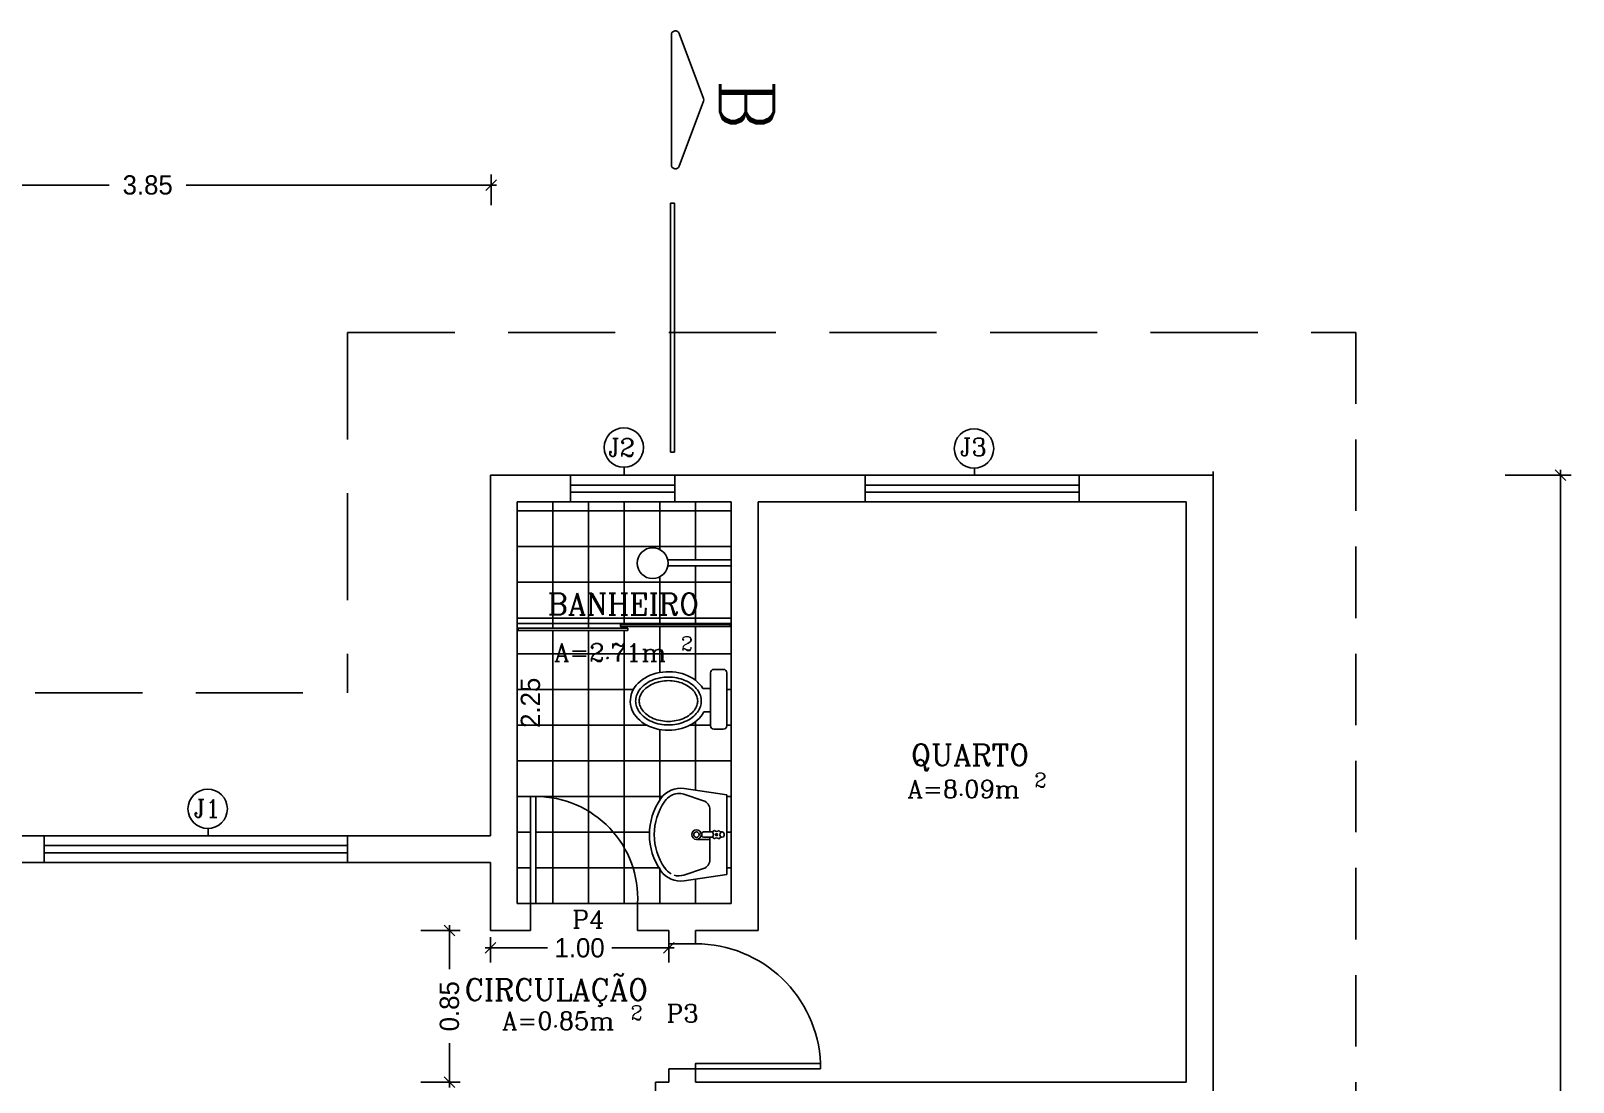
# Model space of a CAD drawing. Extents: x 11.2 to 102.3, y 40.3 to 127.2.
# Drawn here: x 49.22 to 57.86, y 64.8 to 70.69 of the extents above; entities that cross this region are included whole.
import ezdxf

# ---------------------------------------------------------------- set-up
doc = ezdxf.new("R2010")
doc.units = 0
doc.header["$LTSCALE"] = 8
doc.linetypes.add('DASHED2', pattern=[0.375, 0.25, -0.125])
doc.layers.get('0').update_dxf_attribs({"linetype": 'CONTINUOUS'})
doc.layers.get('DEFPOINTS').update_dxf_attribs({"linetype": 'CONTINUOUS'})
for name, color, linetype in [('COBERTURA', 7, 'CONTINUOUS'), ('COTAS', 244, 'CONTINUOUS'), ('EQUIPAMENTOS', 1, 'CONTINUOUS'), ('ESQUADRIAS', 244, 'CONTINUOUS'), ('PAREDE', 7, 'CONTINUOUS'), ('PISO', 30, 'CONTINUOUS'), ('TEXTO', 1, 'CONTINUOUS')]:
    doc.layers.add(name, color=color, linetype=linetype)
doc.styles.add('ROMANC', font='ROMANC.SHX')
doc.dimstyles.get("Standard").update_dxf_attribs({"dimtxt": 0.18, "dimasz": 0.18, "dimexe": 0.18, "dimexo": 0.0625, "dimgap": 0.09, "dimtad": 0, "dimtih": 1, "dimtoh": 1, "dimdec": 4, "dimzin": 0, "dimtxsty": 'STANDARD', "dimcen": 0.09, "dimazin": 3, "dimtfac": 1, "dimtdec": 4, "dimtofl": 0, "dimtmove": 0, "dimatfit": 3, "dimtolj": 1, "dimtzin": 0})

# ---------------------------------------------------------------- blocks, each defined once
blk = doc.blocks.new('_OBLIQUE')
at = {"color": 0, "linetype": 'BYBLOCK'}
blk.add_line((-0.5, -0.5), (0.5, 0.5), dxfattribs=at)
blk = doc.blocks.new('*D113')
at = {"color": 244, "linetype": 'BYBLOCK'}
for p, q in [((35.0694, 68.2022), (35.4404, 68.2022)), ((35.3804, 68.2322), (35.3804, 59.9792)), ((35.3804, 51.2222), (35.3804, 59.4752)), ((35.0694, 51.2522), (35.4404, 51.2522))]:
    blk.add_line(p, q, dxfattribs=at)
at = {"layer": 'DEFPOINTS', "color": 0, "linetype": 'BYBLOCK'}
for p in [(34.2294, 68.2022), (34.2294, 51.2522), (35.3804, 51.2522)]:
    blk.add_point(p, dxfattribs=at)
at = {"color": 244, "linetype": 'BYBLOCK', "xscale": 0.06, "yscale": 0.06, "zscale": 0.06}
for p, rotation in [((35.3804, 68.2022), 90), ((35.3804, 51.2522), 270)]:
    blk.add_blockref('_OBLIQUE', p, dxfattribs=dict(at, rotation=rotation))
at = {"color": 30, "linetype": 'BYBLOCK', "insert": (35.3804, 59.7272), "char_height": 0.108, "attachment_point": 5, "rotation": 90}
blk.add_mtext('\\A1;16.95', dxfattribs=at)
blk = doc.blocks.new('*D119')
at = {"color": 244, "linetype": 'BYBLOCK'}
for p, q in [((25.5383, 66.2069), (25.5383, 66.3801)), ((29.3883, 66.2069), (29.3883, 66.3801)), ((25.5083, 66.3201), (27.2473, 66.3201)), ((29.4183, 66.3201), (27.6793, 66.3201))]:
    blk.add_line(p, q, dxfattribs=at)
at = {"layer": 'DEFPOINTS', "color": 0, "linetype": 'BYBLOCK'}
for p in [(29.3883, 66.3201), (25.5383, 65.3669), (29.3883, 65.3669)]:
    blk.add_point(p, dxfattribs=at)
at = {"color": 244, "linetype": 'BYBLOCK', "xscale": 0.06, "yscale": 0.06, "zscale": 0.06, "rotation": 180}
blk.add_blockref('_OBLIQUE', (25.5383, 66.3201), dxfattribs=at)
at = {"color": 244, "linetype": 'BYBLOCK', "xscale": 0.06, "yscale": 0.06, "zscale": 0.06}
blk.add_blockref('_OBLIQUE', (29.3883, 66.3201), dxfattribs=at)
at = {"color": 30, "linetype": 'BYBLOCK', "insert": (27.4633, 66.3201), "char_height": 0.108, "attachment_point": 5}
blk.add_mtext('\\A1;3.85', dxfattribs=at)
blk = doc.blocks.new('*D115')
at = {"layer": 'DEFPOINTS', "color": 0, "linetype": 'BYBLOCK'}
for p in [(29.2772, 66.0322), (29.2772, 61.9522), (29.2772, 61.9522)]:
    blk.add_point(p, dxfattribs=at)
at = {"color": 30, "linetype": 'BYBLOCK', "insert": (29.2772, 63.9922), "char_height": 0.108, "attachment_point": 5, "rotation": 90}
blk.add_mtext('\\A1;4.08', dxfattribs=at)
blk = doc.blocks.new('*D84')
at = {"color": 244, "linetype": 'BYBLOCK'}
for p, q in [((28.9945, 65.6522), (29.2145, 65.6522)), ((29.1545, 65.6822), (29.1545, 65.4342)), ((29.1545, 64.7722), (29.1545, 65.0202)), ((28.9945, 64.8022), (29.2145, 64.8022))]:
    blk.add_line(p, q, dxfattribs=at)
at = {"layer": 'DEFPOINTS', "color": 0, "linetype": 'BYBLOCK'}
for p in [(28.1545, 65.6522), (28.1545, 64.8022), (29.1545, 64.8022)]:
    blk.add_point(p, dxfattribs=at)
at = {"color": 244, "linetype": 'BYBLOCK', "xscale": 0.06, "yscale": 0.06, "zscale": 0.06}
for p, rotation in [((29.1545, 65.6522), 90), ((29.1545, 64.8022), 270)]:
    blk.add_blockref('_OBLIQUE', p, dxfattribs=dict(at, rotation=rotation))
at = {"color": 30, "linetype": 'BYBLOCK', "insert": (29.1545, 65.2272), "char_height": 0.108, "attachment_point": 5, "rotation": 90}
blk.add_mtext('\\A1;0.85', dxfattribs=at)
blk = doc.blocks.new('*D85')
at = {"color": 244, "linetype": 'BYBLOCK'}
for p, q in [((29.3536, 65.4378), (29.7036, 65.4378)), ((29.3836, 65.3557), (29.3836, 65.4978)), ((30.4136, 65.4378), (30.0636, 65.4378)), ((30.3836, 65.3557), (30.3836, 65.4978))]:
    blk.add_line(p, q, dxfattribs=at)
at = {"layer": 'DEFPOINTS', "color": 0, "linetype": 'BYBLOCK'}
for p in [(30.3836, 65.4378), (29.3836, 64.5157), (30.3836, 64.5157)]:
    blk.add_point(p, dxfattribs=at)
at = {"color": 244, "linetype": 'BYBLOCK', "xscale": 0.06, "yscale": 0.06, "zscale": 0.06, "rotation": 180}
blk.add_blockref('_OBLIQUE', (29.3836, 65.4378), dxfattribs=at)
at = {"color": 244, "linetype": 'BYBLOCK', "xscale": 0.06, "yscale": 0.06, "zscale": 0.06}
blk.add_blockref('_OBLIQUE', (30.3836, 65.4378), dxfattribs=at)
at = {"color": 30, "linetype": 'BYBLOCK', "insert": (29.8836, 65.4378), "char_height": 0.108, "attachment_point": 5}
blk.add_mtext('\\A1;1.00', dxfattribs=at)
blk = doc.blocks.new('*D124')
at = {"layer": 'DEFPOINTS', "color": 0, "linetype": 'BYBLOCK'}
for p in [(29.5336, 68.0522), (29.5336, 65.8022), (29.6086, 65.8022)]:
    blk.add_point(p, dxfattribs=at)
at = {"color": 30, "linetype": 'BYBLOCK', "insert": (29.6086, 66.9272), "char_height": 0.108, "attachment_point": 5, "rotation": 90}
blk.add_mtext('\\A1;2.25', dxfattribs=at)

msp = doc.modelspace()

# ---------------------------------------------------------------- linework, layer by layer
at = {"layer": 'COBERTURA', "color": 30, "linetype": 'DASHED2', "ltscale": 0.3}
for p, q in [((50.9923, 69.0022), (50.9923, 66.9822)), ((50.9923, 69.0022), (56.6423, 69.0022)), ((44.7423, 66.9822), (50.9923, 66.9822))]:
    msp.add_line(p, q, dxfattribs=at)
at = {"layer": 'COBERTURA', "color": 30, "linetype": 'DASHED2', "ltscale": 0.2}
msp.add_line((56.6423, 69.0022), (56.6423, 61.0022), dxfattribs=at)
at = {"layer": 'EQUIPAMENTOS', "color": 244, "ltscale": 0.5}
for p, q in [((53.1405, 67.7286), (52.786, 67.7286)), ((53.1405, 67.6935), (52.7867, 67.6935))]:
    msp.add_line(p, q, dxfattribs=at)
at = {"layer": 'EQUIPAMENTOS', "color": 244, "linetype": 'CONTINUOUS', "ltscale": 0.04}
for p, q in [((53.0255, 66.7994), (53.0255, 67.0946)), ((53.0455, 67.1146), (53.0976, 67.1146)), ((53.1176, 67.0946), (53.1176, 66.7994)), ((53.0976, 66.7794), (53.0455, 66.7794))]:
    msp.add_line(p, q, dxfattribs=at)
at = {"layer": 'EQUIPAMENTOS', "color": 244, "linetype": 'CONTINUOUS', "ltscale": 0.5}
for p, q in [((52.9838, 67.0068), (53.0255, 67.0068)), ((53.0255, 66.8773), (52.9894, 66.8773))]:
    msp.add_line(p, q, dxfattribs=at)
at = {"layer": 'EQUIPAMENTOS', "color": 244, "ltscale": 0.3}
for p, q in [((52.8774, 66.4149), (52.9861, 66.3789)), ((53.1169, 66.411), (52.8783, 66.4473)), ((53.1169, 65.9663), (53.1169, 66.411)), ((53.0231, 66.2036), (53.0231, 66.3277)), ((53.0381, 66.2036), (52.9867, 66.2036)), ((53.0919, 66.2036), (53.0818, 66.2036)), ((52.9767, 66.1836), (52.9767, 66.1936)), ((53.0381, 66.1736), (52.9867, 66.1736)), ((53.0231, 66.0496), (53.0231, 66.1736)), ((53.0919, 66.1736), (53.0818, 66.1736)), ((53.1019, 66.1836), (53.1019, 66.1936)), ((52.8774, 65.9624), (52.9861, 65.9983)), ((53.1169, 65.9663), (52.8783, 65.93))]:
    msp.add_line(p, q, dxfattribs=at)
at = {"layer": 'EQUIPAMENTOS', "color": 244, "linetype": 'CONTINUOUS', "ltscale": 0.3}
msp.add_line((53.0231, 66.1619), (52.9502, 66.1619), dxfattribs=at)
at = {"layer": 'EQUIPAMENTOS', "color": 1}
for points in [[(52.5625, 67.3453), (52.5625, 67.3324), (51.949, 67.3324), (51.949, 67.3453)], [(53.1353, 67.3667), (53.1353, 67.3538), (52.5217, 67.3538), (52.5217, 67.3667)]]:
    msp.add_lwpolyline(points, close=True, dxfattribs=at)
at = {"layer": 'EQUIPAMENTOS', "color": 244, "ltscale": 0.5}
msp.add_circle((52.7018, 67.7095), 0.0864, dxfattribs=at)
at = {"layer": 'EQUIPAMENTOS', "color": 244, "ltscale": 0.3}
for centre, radius in [((52.9469, 66.1886), 0.0265), ((52.9469, 66.1886), 0.0152), ((53.0599, 66.1886), 0.00545)]:
    msp.add_circle(centre, radius, dxfattribs=at)
at = {"layer": 'EQUIPAMENTOS', "color": 244, "linetype": 'CONTINUOUS', "ltscale": 0.04}
for centre, start, end in [((53.0455, 67.0946), 90, 180), ((53.0976, 67.0946), 0, 90), ((53.0455, 66.7994), 180, 270), ((53.0976, 66.7994), 270, 360)]:
    msp.add_arc(centre, 0.02, start, end, dxfattribs=at)
at = {"layer": 'EQUIPAMENTOS', "color": 244, "ltscale": 0.3}
for centre, radius, start, end in [((53.038, 66.1886), 0.3542, 145.18128, 214.81872), ((52.858, 66.3138), 0.135, 81.35854, 145.18128), ((52.858, 66.3138), 0.108, 119.64782, 145.18128), ((52.8491, 66.3294), 0.09, 71.69005, 119.64782), ((52.9691, 66.3277), 0.054, 360, 71.69005), ((53.038, 66.1886), 0.3272, 145.18128, 214.81872), ((52.9867, 66.1936), 0.01, 90, 180), ((53.0599, 66.1886), 0.0265, 118.14993, 149.69069), ((53.0606, 66.2254), 0.0188, 225.53004, 312.31058), ((53.0599, 66.1886), 0.0265, 28.14993, 59.69069), ((53.0919, 66.1936), 0.01, 360, 90), ((52.9867, 66.1836), 0.01, 180, 270), ((53.0231, 66.1893), 0.0188, 315.53004, 42.31058), ((53.0599, 66.1886), 0.0265, 208.14993, 239.69069), ((53.0592, 66.1518), 0.0188, 45.53004, 132.31058), ((53.0599, 66.1886), 0.0265, 298.14993, 329.69069), ((53.0968, 66.1879), 0.0188, 135.53004, 222.31058), ((53.0919, 66.1836), 0.01, 270, 360), ((52.9691, 66.0496), 0.054, 288.30995, 0), ((52.858, 66.0635), 0.135, 214.81872, 278.64146), ((52.858, 66.0635), 0.108, 214.81872, 240.35218), ((52.8491, 66.0478), 0.09, 252.67786, 288.30995)]:
    msp.add_arc(centre, radius, start, end, dxfattribs=at)
at = {"layer": 'EQUIPAMENTOS', "color": 244, "linetype": 'CONTINUOUS', "ltscale": 0.5, "extrusion": (0, 0, -1)}
msp.add_ellipse((52.7902, 66.9371), major_axis=(-0.2138, 0), ratio=0.767443, start_param=-2.768916, end_param=2.702855, dxfattribs=at)
at = {"layer": 'EQUIPAMENTOS', "color": 244, "linetype": 'CONTINUOUS', "ltscale": 0.5}
for points in [[(52.6064, 66.9371), (52.6064, 66.9469), (52.6079, 66.9572), (52.6148, 66.9784), (52.6203, 66.9892), (52.6356, 67.0101), (52.6455, 67.0203), (52.6691, 67.0384), (52.6828, 67.0463), (52.727, 67.0653), (52.7586, 67.0712), (52.8218, 67.0712), (52.8535, 67.0653), (52.8976, 67.0463), (52.9113, 67.0384), (52.9349, 67.0203), (52.9449, 67.0101), (52.9601, 66.9892), (52.9656, 66.9784), (52.9725, 66.9572), (52.974, 66.9469), (52.974, 66.9273), (52.9725, 66.917), (52.9656, 66.8958), (52.9601, 66.885), (52.9449, 66.8641), (52.9349, 66.8539), (52.9113, 66.8358), (52.8976, 66.8279), (52.8535, 66.8088), (52.8218, 66.803), (52.7586, 66.803), (52.727, 66.8088), (52.6828, 66.8279), (52.6691, 66.8358), (52.6455, 66.8539), (52.6356, 66.8641), (52.6203, 66.885), (52.6148, 66.8958), (52.6079, 66.917), (52.6064, 66.9273), (52.6064, 66.9371)], [(52.6264, 66.9371), (52.6264, 66.9449), (52.6276, 66.953), (52.6332, 66.9701), (52.6376, 66.979), (52.6505, 66.9967), (52.6591, 67.0055), (52.6798, 67.0214), (52.692, 67.0285), (52.7321, 67.0458), (52.7611, 67.0512), (52.8193, 67.0512), (52.8484, 67.0457), (52.8883, 67.0286), (52.9006, 67.0214), (52.9214, 67.0055), (52.9299, 66.9967), (52.9428, 66.979), (52.9473, 66.9701), (52.9529, 66.953), (52.954, 66.9449), (52.954, 66.9293), (52.9529, 66.9212), (52.9473, 66.9041), (52.9428, 66.8952), (52.9299, 66.8775), (52.9213, 66.8687), (52.9006, 66.8528), (52.8884, 66.8456), (52.8483, 66.8284), (52.8193, 66.823), (52.7611, 66.823), (52.732, 66.8285), (52.6921, 66.8456), (52.6798, 66.8528), (52.6591, 66.8687), (52.6505, 66.8775), (52.6376, 66.8952), (52.6332, 66.9041), (52.6276, 66.9212), (52.6264, 66.9293), (52.6264, 66.9371)]]:
    msp.add_open_spline(points, degree=3, knots=[0, 0, 0, 0, 0.261799, 0.261799, 0.523599, 0.523599, 0.785398, 0.785398, 1.047198, 1.047198, 1.570796, 1.570796, 2.094395, 2.094395, 2.356194, 2.356194, 2.617994, 2.617994, 2.879793, 2.879793, 3.141593, 3.141593, 3.403392, 3.403392, 3.665191, 3.665191, 3.926991, 3.926991, 4.18879, 4.18879, 4.712389, 4.712389, 5.235988, 5.235988, 5.497787, 5.497787, 5.759587, 5.759587, 6.021386, 6.021386, 6.283185, 6.283185, 6.283185, 6.283185], dxfattribs=at)
at = {"layer": 'ESQUADRIAS', "color": 1}
for p, q in [((52.1923, 68.2022), (52.8252, 68.2022)), ((53.8923, 68.2022), (55.0923, 68.2022)), ((52.1923, 68.0522), (52.8252, 68.0522)), ((53.8923, 68.0522), (55.0923, 68.0522))]:
    msp.add_line(p, q, dxfattribs=at)
at = {"layer": 'ESQUADRIAS', "color": 1, "ltscale": 0.2}
for p, q in [((52.5423, 68.2467), (52.5423, 68.2075)), ((54.5045, 68.2414), (54.5045, 68.2022)), ((50.2104, 66.2229), (50.2104, 66.1837)), ((49.2923, 66.1822), (50.9923, 66.1822)), ((49.2923, 66.0322), (50.9923, 66.0322))]:
    msp.add_line(p, q, dxfattribs=at)
at = {"layer": 'ESQUADRIAS', "color": 5}
for p, q in [((52.2423, 68.1472), (52.8252, 68.1472)), ((52.2423, 68.1072), (52.8252, 68.1072)), ((53.8923, 68.1472), (55.0923, 68.1472)), ((53.8923, 68.1072), (55.0923, 68.1072))]:
    msp.add_line(p, q, dxfattribs=at)
at = {"layer": 'ESQUADRIAS', "color": 5, "ltscale": 0.2}
for p, q in [((49.2923, 66.1272), (50.9923, 66.1272)), ((49.2923, 66.0872), (50.9923, 66.0872))]:
    msp.add_line(p, q, dxfattribs=at)
at = {"layer": 'ESQUADRIAS', "color": 1}
for points in [[(52.0173, 65.8022), (52.0173, 66.4022), (52.0473, 66.4022), (52.0473, 65.8022)], [(52.9423, 64.8772), (52.9423, 64.9072), (53.6423, 64.9072), (53.6423, 64.8772)]]:
    msp.add_lwpolyline(points, close=True, dxfattribs=at)
at = {"layer": 'ESQUADRIAS', "color": 1, "ltscale": 0.2}
for centre in [(52.5402, 68.357), (54.5025, 68.3517), (50.2083, 66.3332)]:
    msp.add_circle(centre, 0.1104, dxfattribs=at)
at = {"layer": 'ESQUADRIAS', "color": 30}
for centre, radius, start in [((52.0473, 65.8315), 0.5707, 357.0624), ((52.9423, 64.8766), 0.7007, 2.5089)]:
    msp.add_arc(centre, radius, start, 90, dxfattribs=at)
at = {"layer": 'PAREDE', "color": 7}
for p, q in [((51.7923, 68.2022), (51.7923, 66.1822)), ((52.2423, 68.2022), (51.7923, 68.2022)), ((52.2423, 68.0522), (52.2423, 68.2022)), ((53.8923, 68.2022), (52.8252, 68.2022)), ((52.8252, 68.0522), (52.8252, 68.2022)), ((53.8923, 68.0522), (53.8923, 68.2022)), ((55.0923, 68.0522), (55.0923, 68.2022)), ((55.8423, 68.2022), (55.0923, 68.2022)), ((55.8423, 68.2222), (55.8423, 64.0122)), ((51.9423, 68.0522), (51.9423, 65.8022)), ((52.2423, 68.0522), (51.9423, 68.0522)), ((53.1423, 68.0522), (52.8252, 68.0522)), ((53.1423, 68.0522), (53.1423, 65.8022)), ((53.2923, 68.0522), (53.2923, 65.6522)), ((53.8923, 68.0522), (53.2923, 68.0522)), ((55.6923, 68.0522), (55.0923, 68.0522)), ((55.6923, 68.0522), (55.6923, 64.8022)), ((46.4423, 66.1822), (49.2923, 66.1822)), ((50.9923, 66.1822), (51.7923, 66.1822)), ((47.9423, 66.0322), (49.2923, 66.0322)), ((50.9923, 66.0322), (51.7923, 66.0322)), ((51.7923, 66.0322), (51.7923, 65.6522)), ((52.0173, 65.8022), (51.9423, 65.8022)), ((52.0173, 65.8022), (52.0173, 65.6522)), ((52.6173, 65.8022), (52.6173, 65.6522)), ((53.1423, 65.8022), (52.6173, 65.8022)), ((52.0173, 65.6522), (51.7923, 65.6522)), ((52.7923, 65.6522), (52.6173, 65.6522)), ((52.7923, 65.6522), (52.7923, 65.5772)), ((53.2923, 65.6522), (52.9423, 65.6522)), ((52.9423, 65.6522), (52.9423, 65.5772)), ((52.9423, 65.5772), (52.7923, 65.5772)), ((52.9423, 64.8772), (52.7923, 64.8772)), ((52.7923, 64.8772), (52.7923, 64.8022)), ((52.9423, 64.8772), (52.9423, 64.8022)), ((52.7923, 64.8022), (52.7173, 64.8022)), ((52.7173, 64.8022), (52.7173, 64.6522)), ((55.6923, 64.8022), (52.9423, 64.8022))]:
    msp.add_line(p, q, dxfattribs=at)
at = {"layer": 'PAREDE', "color": 7, "ltscale": 0.2}
for p, q in [((49.2923, 66.0322), (49.2923, 66.1822)), ((50.9923, 66.0322), (50.9923, 66.1822))]:
    msp.add_line(p, q, dxfattribs=at)
at = {"layer": 'PISO', "color": 30}
for p, q in [((52.1423, 68.0522), (52.1423, 67.3453)), ((52.3423, 68.0522), (52.3423, 67.3453)), ((52.5423, 68.0522), (52.5423, 67.3667)), ((52.7423, 68.0522), (52.7423, 67.7858)), ((52.9423, 68.0522), (52.9423, 67.7286)), ((53.1423, 68.0022), (51.9423, 68.0022)), ((53.1423, 67.8022), (51.9423, 67.8022)), ((52.9423, 67.6935), (52.9423, 67.3667)), ((53.1423, 67.6022), (51.9423, 67.6022)), ((52.7423, 67.6331), (52.7423, 67.3667)), ((53.1423, 67.4022), (51.9423, 67.4022)), ((52.1423, 67.3324), (52.1423, 65.8022)), ((52.3423, 67.3324), (52.3423, 65.8022)), ((52.5423, 67.3538), (52.5423, 67.3453)), ((52.5423, 67.3324), (52.5423, 65.8022)), ((52.7423, 67.3538), (52.7423, 67.097)), ((52.9423, 67.3538), (52.9423, 67.0524)), ((53.1423, 67.2022), (51.9423, 67.2022)), ((52.594, 67.0022), (51.9423, 67.0022)), ((53.1423, 67.0022), (53.1176, 67.0022)), ((52.9423, 66.8217), (52.9423, 66.4375)), ((52.6684, 66.8022), (51.9423, 66.8022)), ((52.7423, 66.7772), (52.7423, 66.3837)), ((53.0255, 66.8022), (52.912, 66.8022)), ((53.1423, 66.8022), (53.1176, 66.8022)), ((53.1423, 66.6022), (51.9423, 66.6022)), ((52.756, 66.4022), (51.9423, 66.4022)), ((53.1423, 66.4022), (53.1169, 66.4022)), ((52.0173, 66.2022), (51.9423, 66.2022)), ((52.684, 66.2022), (52.0473, 66.2022)), ((53.1423, 66.2022), (53.1169, 66.2022)), ((52.0173, 66.0022), (51.9423, 66.0022)), ((52.7423, 66.0022), (52.0473, 66.0022)), ((52.7423, 66.0022), (52.7423, 65.8022)), ((53.1423, 66.0022), (53.1169, 66.0022)), ((52.9423, 65.9397), (52.9423, 65.8022)), ((52.6173, 65.8022), (52.0173, 65.8022))]:
    msp.add_line(p, q, dxfattribs=at)
at = {"layer": 'PISO', "color": 244}
msp.add_line((53.1423, 67.3722), (51.9423, 67.3722), dxfattribs=at)
at = {"layer": 'TEXTO', "color": 3, "linetype": 'CONTINUOUS', "ltscale": 0.3}
for p, q in [((52.8068, 69.9408), (52.8068, 70.6687)), ((52.9872, 70.3127), (52.8504, 70.6766)), ((52.9872, 70.2968), (52.8504, 69.9329))]:
    msp.add_line(p, q, dxfattribs=at)
at = {"layer": 'TEXTO', "color": 3, "ltscale": 0.3}
for p, q in [((52.8021, 69.7266), (52.8239, 69.7266)), ((52.8021, 69.7266), (52.8021, 68.331)), ((52.8239, 69.7266), (52.8239, 68.331)), ((52.8021, 68.331), (52.8239, 68.331))]:
    msp.add_line(p, q, dxfattribs=at)
at = {"layer": 'TEXTO', "color": 3, "linetype": 'CONTINUOUS', "ltscale": 0.3}
for centre, start, end in [((52.8293, 70.6687), 20.60138, 180), ((52.9661, 70.3047), 339.39862, 20.60138), ((52.9661, 70.3047), 339.39862, 20.60138), ((52.8293, 69.9408), 180, 339.39862)]:
    msp.add_arc(centre, 0.0225, start, end, dxfattribs=at)

# ---------------------------------------------------------------- texts
at = {"layer": 'ESQUADRIAS', "color": 1, "ltscale": 0.3, "style": 'ROMANC'}
for s, p in [('J2', (52.4528, 68.3073)), ('J3', (54.4236, 68.3104)), ('J1', (50.1303, 66.285))]:
    msp.add_text(s, height=0.1, rotation=360, dxfattribs=at).set_placement(p)
for s, p in [('P4', (52.2517, 65.6646)), ('P3', (52.7796, 65.1376))]:
    msp.add_text(s, height=0.1, dxfattribs=at).set_placement(p)
at = {"layer": 'TEXTO', "color": 3, "linetype": 'CONTINUOUS', "ltscale": 0.3, "style": 'ROMANC', "text_generation_flag": 2}
msp.add_text('B', height=0.3, rotation=90, dxfattribs=at).set_placement((53.3809, 70.4175))
at = {"layer": 'TEXTO', "color": 1, "ltscale": 0.3, "style": 'ROMANC'}
for s, height, p in [('BANHEIRO', 0.12, (52.1135, 67.4206)), ('A=2.71m', 0.1, (52.1495, 67.1592)), ('2', 0.08, (52.8597, 67.2193)), ('QUARTO', 0.12, (54.1489, 66.5756)), ('A=8.09m', 0.1, (54.1302, 66.3943)), ('2', 0.08, (54.8404, 66.4543)), ('CIRCULAÇÃO', 0.12, (51.6478, 65.2604)), ('A=0.85m', 0.1, (51.8582, 65.0961)), ('2', 0.08, (52.5778, 65.1517))]:
    msp.add_text(s, height=height, rotation=360, dxfattribs=at).set_placement(p)

# ---------------------------------------------------------------- dimensions: what is measured, and where the dimension line sits
at = {"layer": 'COTAS', "color": 30}
for base, p1, p2, picture, middle, set_off in [((51.797, 69.8274), (47.947, 68.8742), (51.797, 68.8742), '*D119', (49.872, 69.8274), (22.4087, 3.5073)), ((52.7923, 65.5542), (51.7923, 64.632), (52.7923, 64.632), '*D85', (52.2923, 65.5542), (22.4087, 0.1164))]:
    dim = msp.add_linear_dim(base=base, p1=p1, p2=p2, dimstyle='STANDARD', override={"dimscale": 0.6, "dimasz": 0.1, "dimexe": 0.1, "dimexo": 1.4, "dimtih": 0, "dimtoh": 0, "dimdec": 2, "dimblk1": 'OBLIQUE', "dimblk2": 'OBLIQUE', "dimsah": 1, "dimdle": 0.05, "dimclrd": 244, "dimclre": 244, "dimclrt": 30}, dxfattribs=at)
    dim.commit()
    dim.dimension.update_dxf_attribs({"geometry": picture, "text_midpoint": middle, "insert": set_off})
for base, p1, p2, override, picture, middle in [((57.7891, 51.2522), (56.6381, 68.2022), (56.6381, 51.2522), {"dimscale": 0.6, "dimasz": 0.1, "dimexe": 0.1, "dimexo": 1.4, "dimtih": 0, "dimtoh": 0, "dimdec": 2, "dimblk1": 'OBLIQUE', "dimblk2": 'OBLIQUE', "dimsah": 1, "dimdle": 0.05, "dimclrd": 244, "dimclre": 244, "dimclrt": 30}, '*D113', (57.7891, 59.7272)), ((51.6859, 61.9522), (51.6859, 66.0322), (51.6859, 61.9522), {"dimscale": 0.6, "dimasz": 0.1, "dimexe": 0.1, "dimexo": 1.4, "dimtih": 0, "dimtoh": 0, "dimdec": 2, "dimblk1": 'OBLIQUE', "dimblk2": 'OBLIQUE', "dimsah": 1, "dimdle": 0.05, "dimse1": 1, "dimse2": 1, "dimsd1": 1, "dimsd2": 1, "dimclrd": 244, "dimclre": 244, "dimclrt": 30}, '*D115', (51.6859, 63.9922)), ((51.5632, 64.8022), (50.5632, 65.6522), (50.5632, 64.8022), {"dimscale": 0.6, "dimasz": 0.1, "dimexe": 0.1, "dimexo": 1.4, "dimtih": 0, "dimtoh": 0, "dimdec": 2, "dimblk1": 'OBLIQUE', "dimblk2": 'OBLIQUE', "dimsah": 1, "dimdle": 0.05, "dimclrd": 244, "dimclre": 244, "dimclrt": 30}, '*D84', (51.5632, 65.2272))]:
    dim = msp.add_linear_dim(base=base, p1=p1, p2=p2, angle=90, dimstyle='STANDARD', override=override, dxfattribs=at)
    dim.commit()
    dim.dimension.update_dxf_attribs({"geometry": picture, "text_midpoint": middle, "insert": (22.4087, 0)})
at = {"layer": 'PISO', "color": 30}
dim = msp.add_linear_dim(base=(52.0173, 65.8022), p1=(51.9423, 68.0522), p2=(51.9423, 65.8022), angle=90, dimstyle='STANDARD', override={"dimscale": 0.6, "dimasz": 0.1, "dimexe": 0.1, "dimexo": 1.4, "dimtih": 0, "dimtoh": 0, "dimdec": 2, "dimblk1": 'OBLIQUE', "dimblk2": 'OBLIQUE', "dimsah": 1, "dimdle": 0.05, "dimse1": 1, "dimse2": 1, "dimsd1": 1, "dimsd2": 1, "dimclrd": 244, "dimclre": 244, "dimclrt": 30}, dxfattribs=at)
dim.commit()
dim.dimension.update_dxf_attribs({"geometry": '*D124', "text_midpoint": (52.0173, 66.9272), "insert": (22.4087, 0)})

doc.saveas('drawing.dxf')
